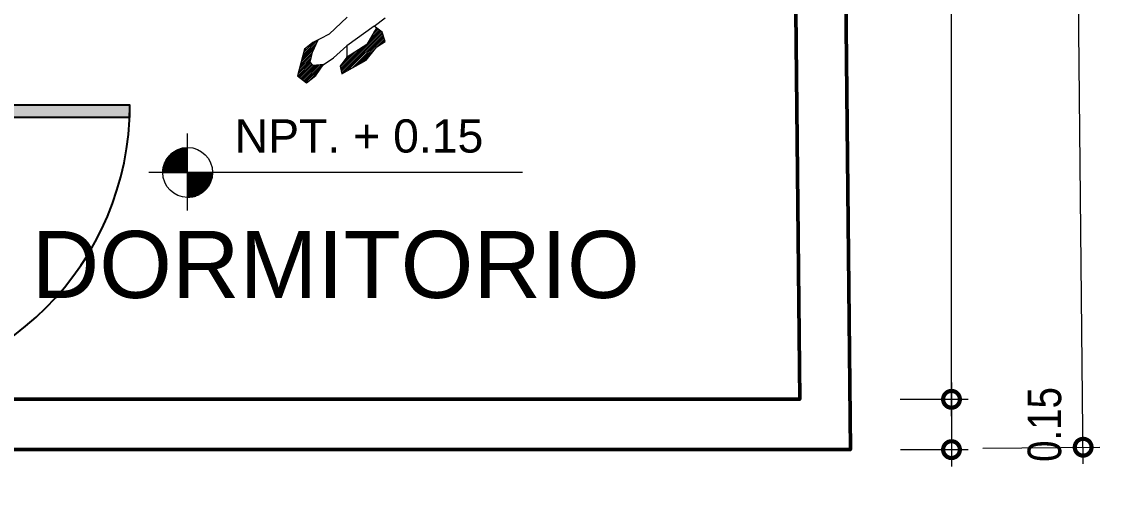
# Model space of a CAD drawing. Extents: x -23.8 to 23.6, y 264.2 to 287.5.
# Drawn here: x 5.238 to 8.459, y 281.023 to 282.477 of the extents above; entities that cross this region are included whole.
import ezdxf
from ezdxf.enums import TextEntityAlignment as Align

# ---------------------------------------------------------------- set-up
doc = ezdxf.new("R2010")
doc.units = 0
doc.header["$LTSCALE"] = 4
doc.header["$PDMODE"] = 66
doc.linetypes.add('CONTINUA', pattern=[0])
doc.layers.get('0').update_dxf_attribs({"linetype": 'CONTINUOUS'})
doc.layers.get('DEFPOINTS').update_dxf_attribs({"linetype": 'CONTINUOUS'})
for name, color, linetype, lineweight in [('COTAS', 1, 'CONTINUOUS', 9), ('MOBILIARIO', 42, 'CONTINUOUS', 5), ('MURO', 5, 'CONTINUOUS', 50), ('NIVELES', 31, 'CONTINUOUS', 5)]:
    doc.layers.add(name, color=color, linetype=linetype, lineweight=lineweight)
doc.layers.add('PUERTAS', color=34, linetype='CONTINUOUS')
doc.layers.add('TEXTO', color=7, linetype='CONTINUOUS')
doc.styles.add('Arial Narrow', font='ARIALN.TTF')
doc.styles.get("Standard").update_dxf_attribs({"font": 'arial.ttf'})
doc.dimstyles.new('1-50 PRZ', dxfattribs={"dimtxt": 0.1, "dimasz": 0.1, "dimexe": 0.05, "dimexo": 0.15, "dimgap": 0.05, "dimtad": 0, "dimzin": 1, "dimdsep": 46, "dimtxsty": 'Arial Narrow', "dimblk": 'DOTSMALL', "dimcen": 0.1, "dimdle": 0.05, "dimclrd": 250, "dimclre": 250, "dimclrt": 5, "dimaunit": 1, "dimadec": 3, "dimazin": 0, "dimtfac": 1, "dimtmove": 2, "dimatfit": 3, "dimldrblk": 'OBLIQUE', "dimfxl": 0.3, "dimfxlon": 1, "dimlwd": -1, "dimlwe": -1, "dimarcsym": 0})
pattern_1 = [(45, (-70.115539, -48.3956964), (-0.00265165043, 0.00265165043), [])]

# ---------------------------------------------------------------- blocks, each defined once
blk = doc.blocks.new('*U5')
for points in [[(0.0581, 0.871, 0.01053), (0.0224, 0.8718), (0.0224, 0.0224), (0.0581, 0.0224)], [(0, -0.0224), (0.0224, -0.0224), (0.0224, 0.0224), (0, 0.0224)], [(0.8718, -0.0224), (0.8941, -0.0224), (0.8941, 0.0224), (0.8718, 0.0224)]]:
    blk.add_hatch(color=256).paths.add_polyline_path(points)
for points in [[(0.0224, 0.0224), (0.0581, 0.0224), (0.0581, 0.8718), (0.0224, 0.8718)], [(0, -0.0224), (0.0224, -0.0224), (0.0224, 0.0224), (0, 0.0224)], [(0.8718, -0.0224), (0.8941, -0.0224), (0.8941, 0.0224), (0.8718, 0.0224)]]:
    blk.add_lwpolyline(points, close=True)
blk.add_arc((0.0224, 0.0224), 0.8494, 0, 90)
blk = doc.blocks.new('*X16')
at = {"color": 0}
for p, q in [((8.8323, 19.8588), (8.8869, 19.8588)), ((8.8325, 19.8073), (8.8325, 19.859)), ((8.8335, 19.86), (8.8869, 19.86)), ((8.8338, 19.8073), (8.8338, 19.8603)), ((8.8347, 19.8612), (8.8869, 19.8612)), ((8.835, 19.8073), (8.835, 19.8615)), ((8.8361, 19.8625), (8.8869, 19.8625)), ((8.8362, 19.8073), (8.8362, 19.8627)), ((8.8375, 19.8073), (8.8375, 19.8638)), ((8.8375, 19.8637), (8.8869, 19.8637)), ((8.8388, 19.8073), (8.8388, 19.8649)), ((8.8389, 19.865), (8.8869, 19.865)), ((8.84, 19.8073), (8.84, 19.8659)), ((8.8405, 19.8663), (8.8869, 19.8663)), ((8.8413, 19.8073), (8.8413, 19.8669)), ((8.8421, 19.8675), (8.8869, 19.8675)), ((8.8425, 19.8073), (8.8425, 19.8678)), ((8.8438, 19.8687), (8.8869, 19.8687)), ((8.8438, 19.8073), (8.8438, 19.8687)), ((8.845, 19.8073), (8.845, 19.8696)), ((8.8457, 19.87), (8.8869, 19.87)), ((8.8462, 19.8073), (8.8462, 19.8704)), ((8.8475, 19.8073), (8.8475, 19.8712)), ((8.8476, 19.8712), (8.8869, 19.8712)), ((8.8488, 19.8073), (8.8488, 19.8719)), ((8.8497, 19.8725), (8.8869, 19.8725)), ((8.85, 19.8073), (8.85, 19.8726)), ((8.8513, 19.8073), (8.8513, 19.8733)), ((8.852, 19.8738), (8.8869, 19.8738)), ((8.8525, 19.8073), (8.8525, 19.874)), ((8.8537, 19.8073), (8.8537, 19.8746)), ((8.8545, 19.875), (8.8869, 19.875)), ((8.855, 19.8073), (8.855, 19.8752)), ((8.8563, 19.8073), (8.8563, 19.8758)), ((8.8573, 19.8762), (8.8869, 19.8762)), ((8.8575, 19.8073), (8.8575, 19.8763)), ((8.8588, 19.8073), (8.8588, 19.8769)), ((8.86, 19.8073), (8.86, 19.8774)), ((8.8604, 19.8775), (8.8869, 19.8775)), ((8.8613, 19.8073), (8.8613, 19.8778)), ((8.8625, 19.8073), (8.8625, 19.8783)), ((8.8637, 19.8073), (8.8637, 19.8787)), ((8.8639, 19.8788), (8.8869, 19.8788)), ((8.865, 19.8073), (8.865, 19.8791)), ((8.8663, 19.8073), (8.8663, 19.8795)), ((8.8675, 19.8073), (8.8675, 19.8798)), ((8.8683, 19.88), (8.8869, 19.88)), ((8.8688, 19.8073), (8.8688, 19.8801)), ((8.87, 19.8073), (8.87, 19.8804)), ((8.8712, 19.8073), (8.8712, 19.8807)), ((8.8725, 19.8073), (8.8725, 19.881)), ((8.8737, 19.8073), (8.8737, 19.8812)), ((8.8741, 19.8813), (8.8869, 19.8813)), ((8.875, 19.8073), (8.875, 19.8814)), ((8.8763, 19.8073), (8.8763, 19.8816)), ((8.8775, 19.8073), (8.8775, 19.8818)), ((8.8788, 19.8073), (8.8788, 19.8819)), ((8.88, 19.8073), (8.88, 19.882)), ((8.8812, 19.8073), (8.8812, 19.8821)), ((8.8825, 19.8073), (8.8825, 19.8822)), ((8.8838, 19.8073), (8.8838, 19.8823)), ((8.885, 19.8073), (8.885, 19.8823)), ((8.8863, 19.8073), (8.8863, 19.8824)), ((8.8143, 19.8263), (8.8869, 19.8263)), ((8.8146, 19.8275), (8.8869, 19.8275)), ((8.815, 19.8073), (8.815, 19.8287)), ((8.815, 19.8287), (8.8869, 19.8287)), ((8.8154, 19.83), (8.8869, 19.83)), ((8.8158, 19.8313), (8.8869, 19.8313)), ((8.8162, 19.8325), (8.8869, 19.8325)), ((8.8163, 19.8073), (8.8163, 19.8326)), ((8.8167, 19.8337), (8.8869, 19.8337)), ((8.8172, 19.835), (8.8869, 19.835)), ((8.8175, 19.8073), (8.8175, 19.8358)), ((8.8177, 19.8362), (8.8869, 19.8362)), ((8.8182, 19.8375), (8.8869, 19.8375)), ((8.8187, 19.8073), (8.8187, 19.8387)), ((8.8188, 19.8388), (8.8869, 19.8388)), ((8.8194, 19.84), (8.8869, 19.84)), ((8.82, 19.8073), (8.82, 19.8413)), ((8.82, 19.8412), (8.8869, 19.8412)), ((8.8206, 19.8425), (8.8869, 19.8425)), ((8.8213, 19.8438), (8.8869, 19.8438)), ((8.8213, 19.8073), (8.8213, 19.8436)), ((8.822, 19.845), (8.8869, 19.845)), ((8.8225, 19.8073), (8.8225, 19.8458)), ((8.8228, 19.8463), (8.8869, 19.8463)), ((8.8235, 19.8475), (8.8869, 19.8475)), ((8.8238, 19.8073), (8.8238, 19.8478)), ((8.8244, 19.8487), (8.8869, 19.8487)), ((8.825, 19.8073), (8.825, 19.8497)), ((8.8252, 19.85), (8.8869, 19.85)), ((8.8261, 19.8513), (8.8869, 19.8513)), ((8.8262, 19.8073), (8.8262, 19.8515)), ((8.827, 19.8525), (8.8869, 19.8525)), ((8.8275, 19.8073), (8.8275, 19.8531)), ((8.828, 19.8538), (8.8869, 19.8538)), ((8.8287, 19.8073), (8.8287, 19.8547)), ((8.829, 19.855), (8.8869, 19.855)), ((8.83, 19.8562), (8.8869, 19.8562)), ((8.83, 19.8073), (8.83, 19.8562)), ((8.8311, 19.8575), (8.8869, 19.8575)), ((8.8313, 19.8073), (8.8313, 19.8576)), ((8.8119, 19.81), (8.8869, 19.81)), ((8.8119, 19.8087), (8.8869, 19.8087)), ((8.8119, 19.8075), (8.8869, 19.8075)), ((8.812, 19.8125), (8.8869, 19.8125)), ((8.812, 19.8113), (8.8869, 19.8113)), ((8.8121, 19.8137), (8.8869, 19.8137)), ((8.8123, 19.815), (8.8869, 19.815)), ((8.8124, 19.8163), (8.8869, 19.8163)), ((8.8125, 19.8073), (8.8125, 19.817)), ((8.8126, 19.8175), (8.8869, 19.8175)), ((8.8127, 19.8188), (8.8869, 19.8188)), ((8.813, 19.82), (8.8869, 19.82)), ((8.8132, 19.8212), (8.8869, 19.8212)), ((8.8134, 19.8225), (8.8869, 19.8225)), ((8.8137, 19.8238), (8.8869, 19.8238)), ((8.8138, 19.8073), (8.8138, 19.824)), ((8.814, 19.825), (8.8869, 19.825)), ((8.8869, 19.8062), (8.962, 19.8062)), ((8.8869, 19.805), (8.962, 19.805)), ((8.8869, 19.8038), (8.9619, 19.8038)), ((8.8869, 19.8025), (8.9619, 19.8025)), ((8.8869, 19.8012), (8.9618, 19.8012)), ((8.8869, 19.8), (8.9617, 19.8)), ((8.8869, 19.7987), (8.9615, 19.7987)), ((8.8869, 19.7975), (8.9614, 19.7975)), ((8.8869, 19.7963), (8.9612, 19.7963)), ((8.8869, 19.795), (8.961, 19.795)), ((8.8869, 19.7937), (8.9608, 19.7937)), ((8.8875, 19.7322), (8.8875, 19.8073)), ((8.8887, 19.7322), (8.8887, 19.8073)), ((8.89, 19.7323), (8.89, 19.8073)), ((8.8912, 19.7323), (8.8912, 19.8073)), ((8.8925, 19.7324), (8.8925, 19.8073)), ((8.8938, 19.7325), (8.8938, 19.8073)), ((8.895, 19.7326), (8.895, 19.8073)), ((8.8963, 19.7328), (8.8963, 19.8073)), ((8.8975, 19.733), (8.8975, 19.8073)), ((8.8987, 19.7331), (8.8987, 19.8073)), ((8.9, 19.7334), (8.9, 19.8073)), ((8.9013, 19.7336), (8.9013, 19.8073)), ((8.9025, 19.7338), (8.9025, 19.8073)), ((8.9038, 19.7341), (8.9038, 19.8073)), ((8.905, 19.7344), (8.905, 19.8073)), ((8.9062, 19.7347), (8.9062, 19.8073)), ((8.9075, 19.7351), (8.9075, 19.8073)), ((8.9087, 19.7354), (8.9087, 19.8073)), ((8.91, 19.7358), (8.91, 19.8073)), ((8.9113, 19.7363), (8.9113, 19.8073)), ((8.9125, 19.7367), (8.9125, 19.8073)), ((8.9138, 19.7372), (8.9138, 19.8073)), ((8.915, 19.7377), (8.915, 19.8073)), ((8.9162, 19.7382), (8.9162, 19.8073)), ((8.9175, 19.7387), (8.9175, 19.8073)), ((8.9188, 19.7393), (8.9188, 19.8073)), ((8.92, 19.7399), (8.92, 19.8073)), ((8.9213, 19.7405), (8.9213, 19.8073)), ((8.9225, 19.7412), (8.9225, 19.8073)), ((8.9238, 19.7419), (8.9238, 19.8073)), ((8.925, 19.7426), (8.925, 19.8073)), ((8.9262, 19.7433), (8.9262, 19.8073)), ((8.9275, 19.7441), (8.9275, 19.8073)), ((8.9288, 19.7449), (8.9288, 19.8073)), ((8.93, 19.7458), (8.93, 19.8073)), ((8.9313, 19.7467), (8.9313, 19.8073)), ((8.9325, 19.7476), (8.9325, 19.8073)), ((8.9337, 19.7486), (8.9337, 19.8073)), ((8.935, 19.7496), (8.935, 19.8073)), ((8.9362, 19.7507), (8.9362, 19.8073)), ((8.9375, 19.7518), (8.9375, 19.8073)), ((8.9388, 19.753), (8.9388, 19.8073)), ((8.94, 19.7542), (8.94, 19.8073)), ((8.9413, 19.7554), (8.9413, 19.8073)), ((8.9425, 19.7568), (8.9425, 19.8073)), ((8.9437, 19.7582), (8.9437, 19.8073)), ((8.945, 19.7597), (8.945, 19.8073)), ((8.9463, 19.7613), (8.9463, 19.8073)), ((8.9475, 19.7629), (8.9475, 19.8073)), ((8.9488, 19.7647), (8.9488, 19.8073)), ((8.95, 19.7665), (8.95, 19.8073)), ((8.9512, 19.7685), (8.9512, 19.8073)), ((8.9525, 19.7707), (8.9525, 19.8073)), ((8.9537, 19.773), (8.9537, 19.8073)), ((8.955, 19.7756), (8.955, 19.8073)), ((8.9563, 19.7784), (8.9563, 19.8073)), ((8.9575, 19.7816), (8.9575, 19.8073)), ((8.9588, 19.7854), (8.9588, 19.8073)), ((8.96, 19.79), (8.96, 19.8073)), ((8.9612, 19.7966), (8.9612, 19.8073)), ((8.8869, 19.7925), (8.9605, 19.7925)), ((8.8869, 19.7913), (8.9603, 19.7913)), ((8.8869, 19.79), (8.96, 19.79)), ((8.8869, 19.7888), (8.9597, 19.7888)), ((8.8869, 19.7875), (8.9594, 19.7875)), ((8.8869, 19.7862), (8.959, 19.7862)), ((8.8869, 19.785), (8.9586, 19.785)), ((8.8869, 19.7838), (8.9582, 19.7838)), ((8.8869, 19.7825), (8.9578, 19.7825)), ((8.8869, 19.7812), (8.9574, 19.7812)), ((8.8869, 19.78), (8.9569, 19.78)), ((8.8869, 19.7787), (8.9564, 19.7787)), ((8.8869, 19.7775), (8.9559, 19.7775)), ((8.8869, 19.7763), (8.9553, 19.7763)), ((8.8869, 19.775), (8.9547, 19.775)), ((8.8869, 19.7737), (8.9541, 19.7737)), ((8.8869, 19.7725), (8.9535, 19.7725)), ((8.8869, 19.7712), (8.9528, 19.7712)), ((8.8869, 19.77), (8.9521, 19.77)), ((8.8869, 19.7688), (8.9514, 19.7688)), ((8.8869, 19.7675), (8.9506, 19.7675)), ((8.8869, 19.7662), (8.9498, 19.7662)), ((8.8869, 19.765), (8.949, 19.765)), ((8.8869, 19.7638), (8.9481, 19.7638)), ((8.8869, 19.7625), (8.9472, 19.7625)), ((8.8869, 19.7613), (8.9462, 19.7613)), ((8.8869, 19.76), (8.9453, 19.76)), ((8.8869, 19.7587), (8.9442, 19.7587)), ((8.8869, 19.7575), (8.9431, 19.7575)), ((8.8869, 19.7563), (8.942, 19.7563)), ((8.8869, 19.755), (8.9408, 19.755)), ((8.8869, 19.7538), (8.9396, 19.7538)), ((8.8869, 19.7525), (8.9383, 19.7525)), ((8.8869, 19.7512), (8.9369, 19.7512)), ((8.8869, 19.75), (8.9355, 19.75)), ((8.8869, 19.7488), (8.934, 19.7488)), ((8.8869, 19.7475), (8.9324, 19.7475)), ((8.8869, 19.7462), (8.9307, 19.7462)), ((8.8869, 19.745), (8.9289, 19.745)), ((8.8869, 19.7437), (8.9269, 19.7437)), ((8.8869, 19.7425), (8.9249, 19.7425)), ((8.8869, 19.7413), (8.9227, 19.7413)), ((8.8869, 19.74), (8.9202, 19.74)), ((8.8869, 19.7387), (8.9176, 19.7387)), ((8.8869, 19.7375), (8.9146, 19.7375)), ((8.8869, 19.7362), (8.9112, 19.7362)), ((8.8869, 19.735), (8.9072, 19.735)), ((8.8869, 19.7338), (8.9021, 19.7338)), ((8.8869, 19.7325), (8.8935, 19.7325))]:
    blk.add_line(p, q, dxfattribs=at)
blk = doc.blocks.new('N')
at = {"layer": 'NIVELES'}
blk.add_line((0, -0.1144), (0, 0.1173), dxfattribs=at)
at = {"layer": 'NIVELES', "ltscale": 0.5}
blk.add_line((1.009, 0), (-0.1171, 0), dxfattribs=at)
blk.add_circle((0, 0), 0.0751, dxfattribs=at)
blk.add_blockref('*X16', (-8.8869, -19.8073), dxfattribs=at)
blk = doc.blocks.new('*U19')
at = {"layer": 'NIVELES', "xscale": 0.9910590026452635, "yscale": 0.9910590026452635, "zscale": 0.9910590026452635}
blk.add_blockref('N', (0, 0), dxfattribs=at)
at = {"layer": 'TEXTO', "color": 4}
blk.add_attdef('NPT.+0.15', text='', height=0.0991, dxfattribs=at).set_placement((0.5116, 0.1087), align=Align.MIDDLE_CENTER)
blk = doc.blocks.new('C-matri')
at = {"layer": 'MOBILIARIO'}
h = blk.add_hatch(dxfattribs=at)
h.set_pattern_fill('ANSI31', color=256, scale=0.03, style=0)
h.set_pattern_definition(pattern_1)
h.paths.add_polyline_path([(0.846, -0.8779), (0.8707, -0.8618), (0.8615, -0.8338), (0.8448, -0.8209), (0.8165, -0.8707), (0.7557, -0.9096), (0.7363, -0.9355), (0.7417, -0.9579), (0.814, -0.9173)])
h = blk.add_hatch(dxfattribs=at)
h.set_pattern_fill('ANSI31', color=256, scale=0.03, style=0)
h.set_pattern_definition(pattern_1)
h.paths.add_polyline_path([(0.6641, -0.963), (0.6864, -0.9304), (0.656, -0.9331), (0.6472, -0.9232), (0.6544, -0.8937), (0.6712, -0.8567), (0.6555, -0.8644), (0.6305, -0.8849), (0.6094, -0.9642), (0.6364, -0.9844)])
for points in [[(0.7572, -0.7889), (0.704, -0.8403), (0.6771, -0.8538), (0.6555, -0.8644), (0.6305, -0.8849), (0.6094, -0.9642), (0.6364, -0.9844), (0.6641, -0.963), (0.686, -0.9309), (0.7171, -0.9102), (0.7564, -0.8749), (0.7565, -0.9086), (0.7363, -0.9355), (0.7417, -0.9579), (0.814, -0.9173), (0.846, -0.8779), (0.8707, -0.8618), (0.8615, -0.8338), (0.8381, -0.8157), (0.8712, -0.7914)], [(0.8448, -0.8209), (0.8165, -0.8707), (0.7557, -0.9096)], [(0.8381, -0.8157), (0.7564, -0.8749)], [(0.6869, -0.9303), (0.656, -0.9331), (0.6472, -0.9232), (0.6544, -0.8937), (0.6712, -0.8567)]]:
    blk.add_lwpolyline(points, dxfattribs=at)
blk = doc.blocks.new('_DotSmall')
at = {"color": 0, "linetype": 'ByBlock', "const_width": 0.5}
blk.add_lwpolyline([(-0.0625, 0, 1), (0.0625, 0, 1)], format="xyb", close=True, dxfattribs=at)
blk = doc.blocks.new('*D59')
at = {"layer": 'COTAS', "color": 250, "linetype": 'CONTINUA', "transparency": 16777216}
for p, q in [((8.0142, 284.1023), (8.0142, 282.8586)), ((7.8315, 284.0523), (8.0642, 284.0523)), ((8.0142, 281.3007), (8.0142, 282.5445)), ((7.8609, 281.3507), (8.0642, 281.3507))]:
    blk.add_line(p, q, dxfattribs=at)
at = {"layer": 'DEFPOINTS', "color": 0, "transparency": 16777216}
for p in [(7.6815, 284.0523), (7.7109, 281.3507), (8.0142, 281.3507)]:
    blk.add_point(p, dxfattribs=at)
at = {"layer": 'COTAS', "color": 250, "transparency": 16777216, "xscale": 0.1, "yscale": 0.1, "zscale": 0.1}
for p, rotation in [((8.0142, 284.0523), 90), ((8.0142, 281.3507), 270)]:
    blk.add_blockref('_DotSmall', p, dxfattribs=dict(at, rotation=rotation))
at = {"layer": 'COTAS', "color": 5, "transparency": 16777216, "insert": (8.0142, 282.7015), "char_height": 0.1, "attachment_point": 5, "rotation": 90, "style": 'Arial Narrow'}
blk.add_mtext('2.70', dxfattribs=at)
blk = doc.blocks.new('_Oblique')
at = {"color": 0, "linetype": 'ByBlock', "lineweight": -2}
blk.add_line((-0.5, -0.5), (0.5, 0.5), dxfattribs=at)
blk = doc.blocks.new('*D60')
at = {"layer": 'COTAS', "color": 250, "linetype": 'CONTINUA', "transparency": 16777216}
for p, q in [((8.0142, 281.4007), (8.0142, 281.1507)), ((7.8609, 281.3507), (8.0642, 281.3507)), ((7.8624, 281.2007), (8.0642, 281.2007))]:
    blk.add_line(p, q, dxfattribs=at)
at = {"layer": 'DEFPOINTS', "color": 0, "transparency": 16777216}
for p in [(7.7109, 281.3507), (7.7124, 281.2007), (8.0142, 281.2007)]:
    blk.add_point(p, dxfattribs=at)
at = {"layer": 'COTAS', "color": 250, "transparency": 16777216, "xscale": 0.1, "yscale": 0.1, "zscale": 0.1}
for p, rotation in [((8.0142, 281.3507), 90), ((8.0142, 281.2007), 270)]:
    blk.add_blockref('_DotSmall', p, dxfattribs=dict(at, rotation=rotation))
at = {"layer": 'COTAS', "color": 5, "transparency": 16777216, "insert": (8.2923, 281.2757), "char_height": 0.1, "attachment_point": 5, "rotation": 90, "style": 'Arial Narrow'}
blk.add_mtext('0.15', dxfattribs=at)
blk = doc.blocks.new('*D61')
at = {"layer": 'COTAS', "color": 250, "linetype": 'CONTINUA', "transparency": 16777216}
for p, q in [((8.3759, 284.2577), (8.3902, 282.8642)), ((8.0764, 284.2046), (8.4264, 284.2082)), ((8.4078, 281.1579), (8.3935, 282.5514)), ((8.1073, 281.2048), (8.4573, 281.2084))]:
    blk.add_line(p, q, dxfattribs=at)
at = {"layer": 'DEFPOINTS', "color": 0, "transparency": 16777216}
for p in [(8.3764, 284.2077), (7.6815, 284.2005), (7.7124, 281.2007)]:
    blk.add_point(p, dxfattribs=at)
at = {"layer": 'COTAS', "color": 250, "transparency": 16777216, "xscale": 0.1, "yscale": 0.1, "zscale": 0.1}
for p, rotation in [((8.3764, 284.2077), 90.59029111595567), ((8.4073, 281.2079), 270.5902911159557)]:
    blk.add_blockref('_DotSmall', p, dxfattribs=dict(at, rotation=rotation))
at = {"layer": 'COTAS', "color": 5, "transparency": 16777216, "insert": (8.3919, 282.7078), "char_height": 0.1, "attachment_point": 5, "rotation": 270.5903, "style": 'Arial Narrow'}
blk.add_mtext('3.00', dxfattribs=at)

msp = doc.modelspace()

# ---------------------------------------------------------------- linework, layer by layer
at = {"layer": 'MURO'}
msp.add_lwpolyline([(3.6123, 284.2497), (7.6815, 284.2005), (7.7124, 281.2007), (1.7124, 281.2007), (1.7124, 278.4007), (0.9624, 278.4007), (0.9624, 278.5507), (1.5624, 278.5507), (1.5624, 281.3507), (7.5609, 281.3507), (7.5331, 284.0523), (1.7124, 284.1226), (1.7124, 282.4007), (2.7623, 282.4007), (2.7623, 282.2507), (1.5624, 282.2507), (1.5624, 284.1226), (-4.5976, 284.1989), (-4.5976, 278.5507), (-3.9985, 278.5507), (-3.9985, 278.4007), (-4.7476, 278.4007), (-4.7476, 284.3507)], close=True, dxfattribs=at)

# ---------------------------------------------------------------- block references
msp.add_blockref('*U19', (5.7336, 282.0273)).add_auto_attribs({'NPT.+0.15': 'NPT. + 0.15'})
at = {"layer": 'MOBILIARIO', "ltscale": 0.5, "xscale": 1.001443746147288, "yscale": 1.001443746147288, "zscale": 1.001443746147288}
msp.add_blockref('C-matri', (5.4511, 283.2807), dxfattribs=at)
at = {"layer": 'PUERTAS', "xscale": 1.006566341419711, "yscale": 1.006566341419711, "zscale": 1.006566341419711, "rotation": 270}
msp.add_blockref('*U5', (4.6835, 282.2507), dxfattribs=at)

# ---------------------------------------------------------------- texts
at = {"layer": 'TEXTO', "insert": (6.1756, 281.7515), "char_height": 0.2, "attachment_point": 5}
msp.add_mtext('DORMITORIO', dxfattribs=at)

# ---------------------------------------------------------------- dimensions: what is measured, and where the dimension line sits
at = {"layer": 'COTAS'}
dim = msp.add_aligned_dim(p1=(7.7124, 281.2007), p2=(7.6815, 284.2005), distance=-0.6949, dimstyle='1-50 PRZ', dxfattribs=at)
dim.commit()
dim.dimension.update_dxf_attribs({"geometry": '*D61', "text_midpoint": (8.3919, 282.7078)})
for base, p1, p2, picture, middle in [((8.0142, 281.3507), (7.6815, 284.0523), (7.7109, 281.3507), '*D59', (8.0142, 282.7015)), ((8.0142, 281.2007), (7.7109, 281.3507), (7.7124, 281.2007), '*D60', (8.2923, 281.2757))]:
    dim = msp.add_linear_dim(base=base, p1=p1, p2=p2, angle=90, dimstyle='1-50 PRZ', dxfattribs=at)
    dim.commit()
    dim.dimension.update_dxf_attribs({"geometry": picture, "text_midpoint": middle})

doc.saveas('drawing.dxf')
